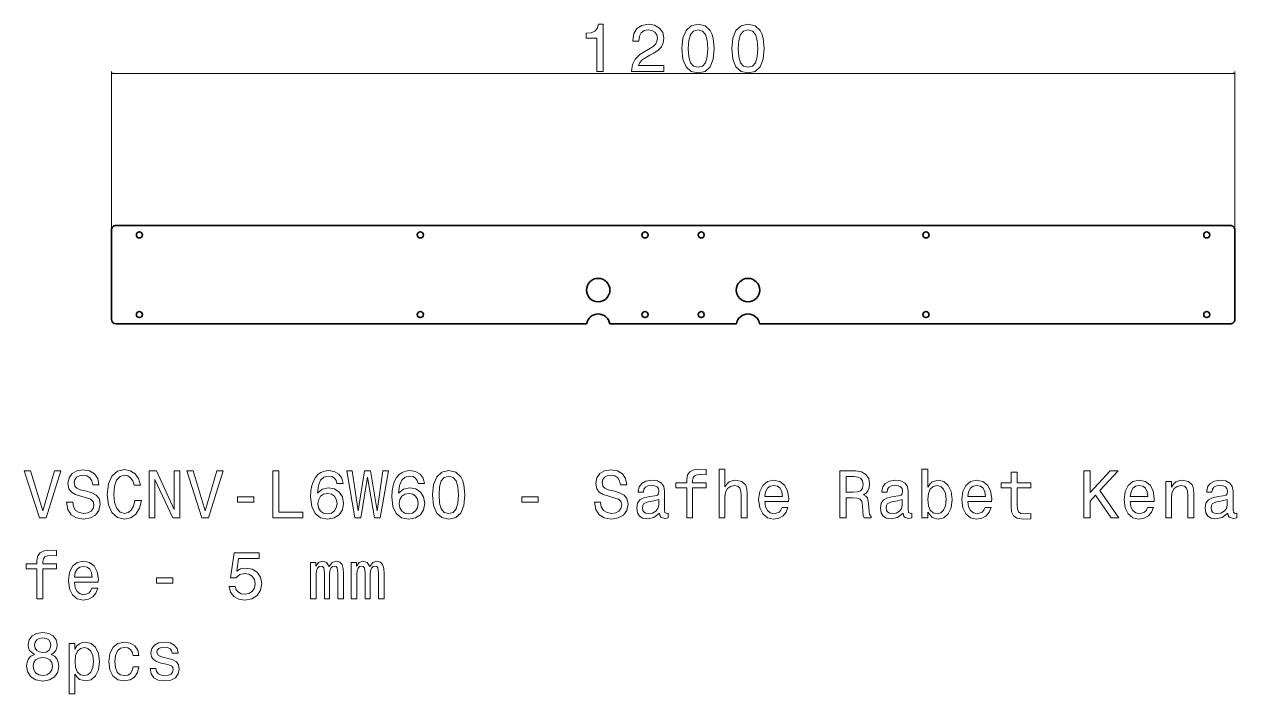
# Model space of a CAD drawing. Extents: x -6853 to 6025, y 489 to 1946.
# Drawn here: x -6853 to -5558, y 767 to 1481 of the extents above; entities that cross this region are included whole.
import ezdxf

# ---------------------------------------------------------------- set-up
doc = ezdxf.new("R2010")
doc.units = 0

msp = doc.modelspace()

# ---------------------------------------------------------------- linework, layer by layer
at = {"color": 7, "lineweight": 13}
for p, q in [((-6759.880371, 1263.440674), (-6759.880371, 1430.797363)), ((-6759.880371, 1428.797363), (-5559.880371, 1428.797363)), ((-5559.880371, 1263.440674), (-5559.880371, 1430.797363))]:
    msp.add_line(p, q, dxfattribs=at)
at = {"color": 7, "lineweight": 35}
for p, q in [((-6759.880371, 1261.440674), (-6759.880371, 1166.440674)), ((-6754.880371, 1266.440674), (-5564.880371, 1266.440674)), ((-5559.880371, 1166.440674), (-5559.880371, 1261.440674)), ((-6252.235352, 1161.440674), (-6754.880371, 1161.440674)), ((-6092.235352, 1161.440674), (-6227.525391, 1161.440674)), ((-5564.880371, 1161.440674), (-6067.525391, 1161.440674))]:
    msp.add_line(p, q, dxfattribs=at)
at = {"color": 7, "lineweight": 13}
for points in [[(-6241.234863, 1430.797363), (-6234.678711, 1430.797363), (-6234.678711, 1481.157593), (-6239.577637, 1481.157593), (-6240.874512, 1476.762817), (-6243.468262, 1473.80896), (-6247.430664, 1472.079834), (-6252.90625, 1471.503418), (-6252.90625, 1466.388184), (-6241.234863, 1466.388184)], [(-6204.145508, 1430.797363), (-6169.779297, 1430.797363), (-6169.779297, 1436.993408), (-6196.940918, 1436.993408), (-6195.427734, 1440.379517), (-6192.834473, 1443.189331), (-6184.836914, 1448.304565), (-6180.586426, 1450.465942), (-6175.831543, 1453.563965), (-6172.445313, 1457.16626), (-6170.5, 1461.416992), (-6169.779297, 1466.244141), (-6171.004395, 1472.295898), (-6174.390625, 1477.051025), (-6179.577637, 1480.076904), (-6186.27832, 1481.157593), (-6193.194336, 1479.932861), (-6198.454102, 1476.546631), (-6201.839844, 1471.143188), (-6202.992676, 1464.01062), (-6202.992676, 1463.001953), (-6196.436523, 1463.001953), (-6196.436523, 1463.578369), (-6195.788086, 1468.477539), (-6193.842773, 1472.079834), (-6190.745117, 1474.385254), (-6186.638184, 1475.177734), (-6182.459473, 1474.457275), (-6179.361816, 1472.65625), (-6177.344238, 1469.846436), (-6176.624023, 1466.316162), (-6177.128418, 1463.001953), (-6178.49707, 1460.192139), (-6180.802734, 1457.742676), (-6183.972656, 1455.581299), (-6188.223145, 1453.275757), (-6195.283691, 1448.80896), (-6200.254883, 1444.053833), (-6203.208984, 1438.290161), (-6204.145508, 1431.01355)], [(-6150.557617, 1455.221069), (-6149.477051, 1443.90979), (-6146.09082, 1435.840576), (-6140.6875, 1430.941528), (-6133.194336, 1429.356445), (-6125.773926, 1430.941528), (-6120.370117, 1435.840576), (-6117.056152, 1443.90979), (-6115.90332, 1455.221069), (-6117.056152, 1466.460205), (-6118.424805, 1470.927124), (-6120.370117, 1474.60144), (-6125.773926, 1479.50061), (-6133.194336, 1481.157593), (-6140.6875, 1479.50061), (-6146.09082, 1474.529419), (-6149.477051, 1466.460205)], [(-6097.186035, 1455.221069), (-6096.105469, 1443.90979), (-6092.71875, 1435.840576), (-6087.31543, 1430.941528), (-6079.822754, 1429.356445), (-6072.402344, 1430.941528), (-6066.998535, 1435.840576), (-6063.68457, 1443.90979), (-6062.531738, 1455.221069), (-6063.68457, 1466.460205), (-6065.053223, 1470.927124), (-6066.998535, 1474.60144), (-6072.402344, 1479.50061), (-6079.822754, 1481.157593), (-6087.31543, 1479.50061), (-6092.71875, 1474.529419), (-6096.105469, 1466.460205)], [(-6143.641113, 1455.221069), (-6143.064941, 1463.938599), (-6141.263672, 1470.206665), (-6138.021484, 1473.880981), (-6133.194336, 1475.177734), (-6128.439453, 1473.880981), (-6125.197266, 1470.206665), (-6123.396484, 1463.938599), (-6122.819824, 1455.221069), (-6123.396484, 1446.431396), (-6125.197266, 1440.16333), (-6128.439453, 1436.489014), (-6133.194336, 1435.264282), (-6138.021484, 1436.489014), (-6141.263672, 1440.16333), (-6143.064941, 1446.431396)], [(-6090.269531, 1455.221069), (-6089.693359, 1463.938599), (-6087.89209, 1470.206665), (-6084.649902, 1473.880981), (-6079.822754, 1475.177734), (-6075.067871, 1473.880981), (-6071.825684, 1470.206665), (-6070.024414, 1463.938599), (-6069.448242, 1455.221069), (-6070.024414, 1446.431396), (-6071.825684, 1440.16333), (-6075.067871, 1436.489014), (-6079.822754, 1435.264282), (-6084.649902, 1436.489014), (-6087.89209, 1440.16333), (-6089.693359, 1446.431396)], [(-6820.658691, 1004.632324), (-6833.194336, 962.053101), (-6846.09082, 1004.632324), (-6852.935059, 1004.632324), (-6836.796875, 954.560303), (-6829.592285, 954.560303), (-6813.813965, 1004.632324)], [(-6801.206055, 971.058838), (-6807.762207, 971.058838), (-6806.321289, 963.421997), (-6802.71875, 957.802368), (-6797.171387, 954.416199), (-6789.678711, 953.191406), (-6782.257813, 954.344177), (-6776.710449, 957.514221), (-6773.180176, 962.485352), (-6771.883301, 969.041565), (-6772.963867, 974.949341), (-6775.989746, 978.767822), (-6780.88916, 981.289429), (-6787.445313, 983.162598), (-6793.064941, 984.531494), (-6796.739258, 986.116516), (-6798.828613, 988.421997), (-6799.477051, 992.024292), (-6798.828613, 995.266357), (-6796.955078, 997.715942), (-6794.073242, 999.372986), (-6790.11084, 999.949341), (-6786.076172, 999.228882), (-6782.90625, 997.28363), (-6780.816895, 994.041565), (-6779.808105, 989.646729), (-6773.251953, 989.646729), (-6773.251953, 989.790833), (-6774.404785, 996.563171), (-6777.791016, 1001.606384), (-6783.122559, 1004.776428), (-6790.327148, 1005.857117), (-6796.811035, 1004.776428), (-6801.854492, 1001.750488), (-6805.09668, 997.067505), (-6806.249023, 991.015625), (-6805.3125, 985.612183), (-6802.574707, 981.937805), (-6798.251953, 979.488281), (-6792.344238, 977.615051), (-6786.508789, 975.958008), (-6782.11377, 974.372986), (-6779.448242, 972.067505), (-6778.511719, 968.321106), (-6779.375977, 964.502686), (-6781.609375, 961.62085), (-6784.995605, 959.819641), (-6789.390625, 959.243286), (-6794.289551, 960.035828), (-6798.036133, 962.341309), (-6800.413574, 966.087708)], [(-6734.779297, 973.148193), (-6736.220215, 967.096313), (-6738.598145, 962.77356), (-6741.912109, 960.107849), (-6745.802734, 959.243286), (-6750.485352, 960.5401), (-6754.160156, 964.430603), (-6756.609375, 970.770691), (-6757.401855, 979.560303), (-6756.609375, 988.277893), (-6754.231934, 994.690002), (-6750.557617, 998.580444), (-6745.802734, 999.949341), (-6742.344238, 999.228882), (-6739.390625, 997.211609), (-6737.084961, 993.969543), (-6735.5, 989.502686), (-6728.655762, 989.502686), (-6730.816895, 996.347046), (-6734.563477, 1001.534363), (-6739.678711, 1004.776428), (-6745.802734, 1005.929199), (-6753.439453, 1004.128052), (-6759.275391, 999.084778), (-6763.021484, 990.7995), (-6764.318359, 979.560303), (-6763.021484, 968.321106), (-6759.275391, 960.035828), (-6753.439453, 954.920532), (-6745.802734, 953.191406), (-6739.102051, 954.560303), (-6733.69873, 958.378723), (-6729.880371, 964.646729), (-6727.863281, 973.148193)], [(-6719.505859, 954.560303), (-6713.525879, 954.560303), (-6713.525879, 995.554565), (-6694.361816, 954.560303), (-6686.652832, 954.560303), (-6686.652832, 1004.560303), (-6692.70459, 1004.560303), (-6692.70459, 963.56604), (-6711.652832, 1004.560303), (-6719.505859, 1004.560303)], [(-6647.171387, 1004.632324), (-6659.70752, 962.053101), (-6672.603516, 1004.632324), (-6679.448242, 1004.632324), (-6663.30957, 954.560303), (-6656.10498, 954.560303), (-6640.327148, 1004.632324)], [(-6587.589355, 954.560303), (-6555.456543, 954.560303), (-6555.456543, 960.612183), (-6580.960938, 960.612183), (-6580.960938, 1004.560303), (-6587.589355, 1004.560303)], [(-6512.30127, 991.087708), (-6513.669922, 996.923401), (-6516.839844, 1001.246155), (-6521.739258, 1003.983948), (-6528.079102, 1004.920532), (-6532.330078, 1004.416199), (-6536.004395, 1003.047363), (-6539.246094, 1000.813904), (-6541.983887, 997.64386), (-6544.145508, 993.681335), (-6545.730469, 988.854248), (-6546.739258, 983.162598), (-6547.027344, 976.750488), (-6545.874512, 966.519958), (-6542.344238, 959.099182), (-6536.652832, 954.632324), (-6528.871582, 953.119385), (-6521.883301, 954.416199), (-6516.551758, 957.802368), (-6513.09375, 963.133789), (-6511.868652, 969.906128), (-6513.09375, 976.750488), (-6516.407715, 982.009888), (-6521.522949, 985.323975), (-6527.863281, 986.476746), (-6534.70752, 985.035828), (-6539.822754, 980.929199), (-6538.742188, 988.854248), (-6536.436523, 994.545898), (-6532.90625, 997.932068), (-6528.007324, 999.084778), (-6524.404785, 998.508423), (-6521.666992, 996.995483), (-6519.865723, 994.473877), (-6518.929199, 991.087708)], [(-6499.836914, 954.560303), (-6493.49707, 954.560303), (-6486.29248, 997.932068), (-6478.871582, 954.560303), (-6472.819824, 954.560303), (-6464.030273, 1004.632324), (-6469.793945, 1004.632324), (-6475.989746, 962.053101), (-6483.122559, 1004.632324), (-6489.390625, 1004.632324), (-6496.378906, 962.053101), (-6502.574707, 1004.632324), (-6508.482422, 1004.632324)], [(-6425.557617, 991.087708), (-6426.92627, 996.923401), (-6430.09668, 1001.246155), (-6434.995605, 1003.983948), (-6441.335449, 1004.920532), (-6445.586426, 1004.416199), (-6449.260742, 1003.047363), (-6452.50293, 1000.813904), (-6455.240723, 997.64386), (-6457.401855, 993.681335), (-6458.986816, 988.854248), (-6459.995605, 983.162598), (-6460.283691, 976.750488), (-6459.130859, 966.519958), (-6455.600586, 959.099182), (-6449.90918, 954.632324), (-6442.12793, 953.119385), (-6435.139648, 954.416199), (-6429.808105, 957.802368), (-6426.350098, 963.133789), (-6425.125488, 969.906128), (-6426.350098, 976.750488), (-6429.664063, 982.009888), (-6434.779297, 985.323975), (-6441.119629, 986.476746), (-6447.963867, 985.035828), (-6453.079102, 980.929199), (-6451.998535, 988.854248), (-6449.692871, 994.545898), (-6446.162598, 997.932068), (-6441.263672, 999.084778), (-6437.661133, 998.508423), (-6434.92334, 996.995483), (-6433.122559, 994.473877), (-6432.186035, 991.087708)], [(-6416.839844, 978.983948), (-6415.759277, 967.672668), (-6412.373047, 959.603516), (-6406.969727, 954.704407), (-6399.477051, 953.119385), (-6392.056152, 954.704407), (-6386.652832, 959.603516), (-6383.338379, 967.672668), (-6382.185547, 978.983948), (-6383.338379, 990.223145), (-6384.70752, 994.690002), (-6386.652832, 998.364319), (-6392.056152, 1003.263489), (-6399.477051, 1004.920532), (-6406.969727, 1003.263489), (-6412.373047, 998.292297), (-6415.759277, 990.223145)], [(-6409.92334, 978.983948), (-6409.347168, 987.701538), (-6407.545898, 993.969543), (-6404.303711, 997.64386), (-6399.477051, 998.940674), (-6394.72168, 997.64386), (-6391.47998, 993.969543), (-6389.678711, 987.701538), (-6389.102051, 978.983948), (-6389.678711, 970.194336), (-6391.47998, 963.92627), (-6394.72168, 960.251953), (-6399.477051, 959.027161), (-6404.303711, 960.251953), (-6407.545898, 963.92627), (-6409.347168, 970.194336)], [(-6237.373047, 971.058838), (-6243.929199, 971.058838), (-6242.488281, 963.421997), (-6238.88623, 957.802368), (-6233.338379, 954.416199), (-6225.845703, 953.191406), (-6218.424805, 954.344177), (-6212.877441, 957.514221), (-6209.347168, 962.485352), (-6208.050293, 969.041565), (-6209.130859, 974.949341), (-6212.157227, 978.767822), (-6217.056152, 981.289429), (-6223.612305, 983.162598), (-6229.231934, 984.531494), (-6232.90625, 986.116516), (-6234.995605, 988.421997), (-6235.644043, 992.024292), (-6234.995605, 995.266357), (-6233.122559, 997.715942), (-6230.240723, 999.372986), (-6226.277832, 999.949341), (-6222.243652, 999.228882), (-6219.073242, 997.28363), (-6216.983887, 994.041565), (-6215.975586, 989.646729), (-6209.419434, 989.646729), (-6209.419434, 989.790833), (-6210.571777, 996.563171), (-6213.958008, 1001.606384), (-6219.289551, 1004.776428), (-6226.494141, 1005.857117), (-6232.978516, 1004.776428), (-6238.021484, 1001.750488), (-6241.263672, 997.067505), (-6242.416504, 991.015625), (-6241.479492, 985.612183), (-6238.742188, 981.937805), (-6234.419434, 979.488281), (-6228.511719, 977.615051), (-6222.675781, 975.958008), (-6218.280762, 974.372986), (-6215.615234, 972.067505), (-6214.678711, 968.321106), (-6215.542969, 964.502686), (-6217.776367, 961.62085), (-6221.162598, 959.819641), (-6225.557617, 959.243286), (-6230.456543, 960.035828), (-6234.203125, 962.341309), (-6236.580566, 966.087708)], [(-6145.370117, 986.548767), (-6145.370117, 954.560303), (-6139.030273, 954.560303), (-6139.030273, 986.548767), (-6124.621094, 986.548767), (-6124.621094, 991.952209), (-6139.030273, 991.952209), (-6139.030273, 994.329773), (-6138.525879, 997.211609), (-6136.868652, 999.15686), (-6134.059082, 1000.30957), (-6130.024414, 1000.741882), (-6124.621094, 1000.453674), (-6124.621094, 1005.929199), (-6131.465332, 1006.289429), (-6137.661133, 1005.640991), (-6141.983887, 1003.69574), (-6144.577637, 1000.30957), (-6145.370117, 995.482483), (-6145.370117, 991.952209), (-6156.969727, 991.952209), (-6156.969727, 986.548767)], [(-6110.788086, 954.560303), (-6104.448242, 954.560303), (-6104.448242, 976.894592), (-6103.799805, 982.009888), (-6101.710449, 985.756287), (-6098.468262, 988.061768), (-6094.145508, 988.92627), (-6090.6875, 988.205811), (-6088.525879, 986.26062), (-6087.445313, 983.018494), (-6087.084961, 978.69574), (-6087.084961, 954.560303), (-6080.745117, 954.560303), (-6080.745117, 979.992554), (-6081.033203, 985.107849), (-6082.330078, 989.358582), (-6086.580566, 993.249084), (-6093.208984, 994.61792), (-6096.811035, 994.113647), (-6099.90918, 992.744751), (-6102.50293, 990.583374), (-6104.448242, 987.629456), (-6104.448242, 1006.289429), (-6110.788086, 1006.289429)], [(-5981.825684, 954.560303), (-5975.125, 954.560303), (-5975.125, 975.6698), (-5968.280762, 975.6698), (-5963.237793, 975.453674), (-5960.067383, 974.445007), (-5958.338379, 972.067505), (-5957.618164, 967.816772), (-5957.257813, 961.332642), (-5956.825684, 957.081909), (-5955.960938, 954.560303), (-5948.395996, 954.560303), (-5948.395996, 955.929199), (-5950.053223, 957.946472), (-5950.629395, 961.692871), (-5951.133789, 969.762024), (-5952.358887, 975.741882), (-5954.015625, 977.615051), (-5956.609375, 978.983948), (-5953.727539, 980.785095), (-5951.710449, 983.306702), (-5950.413574, 986.476746), (-5949.980957, 990.295166), (-5950.989746, 996.347046), (-5953.871582, 1000.885925), (-5958.626953, 1003.623718), (-5965.11084, 1004.560303), (-5981.825684, 1004.560303)], [(-5966.983887, 998.436401), (-5962.589355, 998.004089), (-5959.491211, 996.635254), (-5957.545898, 994.113647), (-5956.897461, 990.151062), (-5957.618164, 985.972412), (-5959.563477, 983.450806), (-5962.877441, 982.153992), (-5967.416504, 981.793701), (-5975.125, 981.793701), (-5975.125, 998.436401)], [(-5887.949219, 960.5401), (-5883.266602, 954.992554), (-5876.854492, 953.191406), (-5870.802734, 954.560303), (-5865.975586, 958.666931), (-5862.949219, 965.223145), (-5861.796875, 973.940735), (-5862.949219, 982.658264), (-5866.047363, 989.142456), (-5870.802734, 993.177002), (-5876.854492, 994.61792), (-5883.194336, 992.744751), (-5885.788086, 990.43927), (-5887.949219, 987.341309), (-5887.949219, 1006.289429), (-5894.289551, 1006.289429), (-5894.289551, 954.560303), (-5887.949219, 954.560303)], [(-5798.68457, 986.548767), (-5798.68457, 967.168396), (-5798.251953, 960.900391), (-5796.234863, 956.577576), (-5792.200195, 954.055969), (-5785.355957, 953.191406), (-5777.863281, 953.551636), (-5777.863281, 959.027161), (-5783.338379, 958.59491), (-5788.30957, 959.171265), (-5790.975586, 960.972412), (-5792.12793, 963.998352), (-5792.344238, 968.249084), (-5792.344238, 986.548767), (-5777.863281, 986.548767), (-5777.863281, 991.952209), (-5792.344238, 991.952209), (-5792.344238, 1003.263489), (-5798.68457, 1003.263489), (-5798.68457, 991.952209), (-5809.635254, 991.952209), (-5809.635254, 986.548767)], [(-5721.163086, 954.560303), (-5714.534668, 954.560303), (-5714.534668, 972.355713), (-5708.626953, 978.69574), (-5691.839844, 954.560303), (-5683.770996, 954.560303), (-5703.943848, 983.522827), (-5684.347168, 1004.560303), (-5693.136719, 1004.560303), (-5714.534668, 981.433472), (-5714.534668, 1004.560303), (-5721.163086, 1004.560303)], [(-6174.548828, 959.603516), (-6174.548828, 959.38739), (-6174.188477, 956.937805), (-6173.10791, 955.20874), (-6168.569336, 953.839844), (-6165.039063, 954.416199), (-6165.039063, 959.315369), (-6166.551758, 959.099182), (-6168.569336, 960.035828), (-6168.929199, 962.917664), (-6168.929199, 982.946472), (-6169.793945, 988.061768), (-6172.31543, 991.664063), (-6176.710449, 993.825439), (-6182.90625, 994.61792), (-6188.958008, 993.753418), (-6193.424805, 991.303833), (-6196.234863, 987.485352), (-6197.171387, 982.442139), (-6197.171387, 982.009888), (-6191.479492, 982.009888), (-6190.975586, 985.035828), (-6189.390625, 987.197205), (-6186.796875, 988.494019), (-6183.122559, 988.998352), (-6179.592285, 988.638123), (-6177.070313, 987.557434), (-6175.557617, 985.684204), (-6175.053223, 983.090576), (-6175.341309, 980.064636), (-6176.494141, 978.551636), (-6179.375977, 977.831177), (-6184.779297, 977.254822), (-6190.975586, 975.958008), (-6195.370117, 973.652527), (-6197.963867, 970.050232), (-6198.756348, 964.718811), (-6198.036133, 959.963745), (-6195.802734, 956.433472), (-6192.200195, 954.200073), (-6187.229004, 953.407593), (-6180.528809, 954.920532)], [(-6061.868652, 972.067505), (-6036.508789, 972.067505), (-6036.436523, 975.021423), (-6037.589355, 983.306702), (-6040.759277, 989.502686), (-6045.802734, 993.249084), (-6052.50293, 994.61792), (-6059.059082, 993.177002), (-6064.102051, 989.142456), (-6067.344238, 982.586243), (-6068.49707, 973.940735), (-6067.416504, 965.079041), (-6064.174316, 958.59491), (-6059.203125, 954.560303), (-6052.71875, 953.191406), (-6047.099121, 954.128052), (-6042.488281, 956.577576), (-6039.102051, 960.468079), (-6037.157227, 965.655396), (-6043.424805, 965.655396), (-6044.72168, 962.77356), (-6046.594727, 960.612183), (-6051.92627, 958.883057), (-6056.033203, 959.675598), (-6059.130859, 962.197205), (-6061.148438, 966.303833), (-6061.868652, 971.851379)], [(-6061.868652, 977.398926), (-6061.076172, 982.370117), (-6059.130859, 986.044434), (-6056.177246, 988.277893), (-6052.286621, 989.070374), (-6048.468262, 988.277893), (-6045.51416, 986.044434), (-6043.712891, 982.370117), (-6043.064941, 977.398926)], [(-5914.318359, 959.603516), (-5914.318359, 959.38739), (-5913.958008, 956.937805), (-5912.877441, 955.20874), (-5908.338379, 953.839844), (-5904.808105, 954.416199), (-5904.808105, 959.315369), (-5906.321289, 959.099182), (-5908.338379, 960.035828), (-5908.69873, 962.917664), (-5908.69873, 982.946472), (-5909.563477, 988.061768), (-5912.084961, 991.664063), (-5916.479492, 993.825439), (-5922.675781, 994.61792), (-5928.727539, 993.753418), (-5933.194336, 991.303833), (-5936.004395, 987.485352), (-5936.940918, 982.442139), (-5936.940918, 982.009888), (-5931.249023, 982.009888), (-5930.744629, 985.035828), (-5929.159668, 987.197205), (-5926.566406, 988.494019), (-5922.891602, 988.998352), (-5919.361328, 988.638123), (-5916.839844, 987.557434), (-5915.327148, 985.684204), (-5914.822754, 983.090576), (-5915.11084, 980.064636), (-5916.263672, 978.551636), (-5919.145508, 977.831177), (-5924.548828, 977.254822), (-5930.744629, 975.958008), (-5935.139648, 973.652527), (-5937.733398, 970.050232), (-5938.525879, 964.718811), (-5937.805176, 959.963745), (-5935.571777, 956.433472), (-5931.969727, 954.200073), (-5926.998535, 953.407593), (-5920.29834, 954.920532)], [(-5868.280762, 973.940735), (-5869.001465, 967.456543), (-5870.946289, 962.701538), (-5874.044434, 959.819641), (-5877.935059, 958.883057), (-5882.185547, 959.819641), (-5885.283691, 962.701538), (-5887.229004, 967.384521), (-5887.877441, 973.940735), (-5887.229004, 980.424866), (-5885.283691, 985.107849), (-5882.185547, 987.917664), (-5877.935059, 988.92627), (-5874.044434, 987.917664), (-5870.946289, 985.035828), (-5869.001465, 980.352783)], [(-5845.009766, 972.067505), (-5819.649414, 972.067505), (-5819.577637, 975.021423), (-5820.730469, 983.306702), (-5823.900391, 989.502686), (-5828.943848, 993.249084), (-5835.644043, 994.61792), (-5842.200195, 993.177002), (-5847.243164, 989.142456), (-5850.485352, 982.586243), (-5851.638184, 973.940735), (-5850.557617, 965.079041), (-5847.31543, 958.59491), (-5842.344238, 954.560303), (-5835.860352, 953.191406), (-5830.240234, 954.128052), (-5825.629395, 956.577576), (-5822.243164, 960.468079), (-5820.297852, 965.655396), (-5826.566406, 965.655396), (-5827.862793, 962.77356), (-5829.736328, 960.612183), (-5835.067383, 958.883057), (-5839.174316, 959.675598), (-5842.272461, 962.197205), (-5844.289551, 966.303833), (-5845.009766, 971.851379)], [(-5845.009766, 977.398926), (-5844.217285, 982.370117), (-5842.272461, 986.044434), (-5839.318359, 988.277893), (-5835.427734, 989.070374), (-5831.609375, 988.277893), (-5828.655273, 986.044434), (-5826.854492, 982.370117), (-5826.206055, 977.398926)], [(-5671.523438, 972.067505), (-5646.163086, 972.067505), (-5646.09082, 975.021423), (-5647.243652, 983.306702), (-5650.413574, 989.502686), (-5655.457031, 993.249084), (-5662.157227, 994.61792), (-5668.713379, 993.177002), (-5673.756836, 989.142456), (-5676.998535, 982.586243), (-5678.151367, 973.940735), (-5677.070801, 965.079041), (-5673.828613, 958.59491), (-5668.857422, 954.560303), (-5662.373047, 953.191406), (-5656.753906, 954.128052), (-5652.142578, 956.577576), (-5648.756836, 960.468079), (-5646.811523, 965.655396), (-5653.079102, 965.655396), (-5654.375977, 962.77356), (-5656.249512, 960.612183), (-5661.581055, 958.883057), (-5665.6875, 959.675598), (-5668.785156, 962.197205), (-5670.802734, 966.303833), (-5671.523438, 971.851379)], [(-5671.523438, 977.398926), (-5670.730469, 982.370117), (-5668.785156, 986.044434), (-5665.831543, 988.277893), (-5661.940918, 989.070374), (-5658.122559, 988.277893), (-5655.168945, 986.044434), (-5653.367676, 982.370117), (-5652.719238, 977.398926)], [(-5633.699219, 954.560303), (-5627.358887, 954.560303), (-5627.358887, 976.894592), (-5626.710449, 982.009888), (-5624.621094, 985.756287), (-5621.378906, 988.061768), (-5617.056152, 988.92627), (-5613.598145, 988.205811), (-5611.436523, 986.26062), (-5610.355957, 983.018494), (-5609.996094, 978.69574), (-5609.996094, 954.560303), (-5603.655762, 954.560303), (-5603.655762, 979.992554), (-5603.943848, 985.107849), (-5605.240723, 989.358582), (-5609.491211, 993.249084), (-5616.119629, 994.61792), (-5619.793945, 994.113647), (-5622.89209, 992.744751), (-5625.557617, 990.43927), (-5627.646973, 987.341309), (-5627.646973, 993.249084), (-5633.699219, 993.249084)], [(-5567.344727, 959.603516), (-5567.344727, 959.38739), (-5566.984375, 956.937805), (-5565.903809, 955.20874), (-5561.364746, 953.839844), (-5557.834473, 954.416199), (-5557.834473, 959.315369), (-5559.347656, 959.099182), (-5561.364746, 960.035828), (-5561.725098, 962.917664), (-5561.725098, 982.946472), (-5562.589355, 988.061768), (-5565.111328, 991.664063), (-5569.505859, 993.825439), (-5575.702148, 994.61792), (-5581.753906, 993.753418), (-5586.220703, 991.303833), (-5589.030273, 987.485352), (-5589.966797, 982.442139), (-5589.966797, 982.009888), (-5584.275391, 982.009888), (-5583.770996, 985.035828), (-5582.186035, 987.197205), (-5579.592285, 988.494019), (-5575.917969, 988.998352), (-5572.387695, 988.638123), (-5569.866211, 987.557434), (-5568.353516, 985.684204), (-5567.848633, 983.090576), (-5568.137207, 980.064636), (-5569.290039, 978.551636), (-5572.171875, 977.831177), (-5577.575195, 977.254822), (-5583.770996, 975.958008), (-5588.166016, 973.652527), (-5590.759766, 970.050232), (-5591.551758, 964.718811), (-5590.831543, 959.963745), (-5588.598145, 956.433472), (-5584.996094, 954.200073), (-5580.024414, 953.407593), (-5573.324219, 954.920532)], [(-6625.053223, 971.058838), (-6607.618164, 971.058838), (-6607.618164, 976.750488), (-6625.053223, 976.750488)], [(-6518.857422, 969.834106), (-6519.649902, 965.295166), (-6521.666992, 961.836975), (-6524.90918, 959.531494), (-6528.943848, 958.811035), (-6533.194336, 959.531494), (-6536.436523, 961.764893), (-6538.525879, 965.223145), (-6539.174316, 969.762024), (-6538.453613, 974.228882), (-6536.436523, 977.615051), (-6533.122559, 979.776428), (-6528.655762, 980.56897), (-6524.765137, 979.776428), (-6521.666992, 977.687134), (-6519.649902, 974.300964)], [(-6432.11377, 969.834106), (-6432.90625, 965.295166), (-6434.92334, 961.836975), (-6438.165527, 959.531494), (-6442.200195, 958.811035), (-6446.451172, 959.531494), (-6449.692871, 961.764893), (-6451.782227, 965.223145), (-6452.430664, 969.762024), (-6451.710449, 974.228882), (-6449.692871, 977.615051), (-6446.378906, 979.776428), (-6441.912109, 980.56897), (-6438.021484, 979.776428), (-6434.92334, 977.687134), (-6432.90625, 974.300964)], [(-6321.451172, 971.058838), (-6304.015625, 971.058838), (-6304.015625, 976.750488), (-6321.451172, 976.750488)], [(-6175.269531, 968.10498), (-6176.133789, 964.358582), (-6178.439453, 961.476746), (-6181.897461, 959.603516), (-6186.148438, 958.955139), (-6188.88623, 959.315369), (-6190.831543, 960.468079), (-6192.056152, 962.485352), (-6192.416504, 965.295166), (-6192.12793, 967.816772), (-6190.975586, 969.61792), (-6186.364258, 971.635254), (-6180.528809, 972.499756), (-6175.269531, 974.228882)], [(-5915.038574, 968.10498), (-5915.90332, 964.358582), (-5918.208984, 961.476746), (-5921.666992, 959.603516), (-5925.917969, 958.955139), (-5928.655273, 959.315369), (-5930.600586, 960.468079), (-5931.825684, 962.485352), (-5932.185547, 965.295166), (-5931.897461, 967.816772), (-5930.744629, 969.61792), (-5926.133789, 971.635254), (-5920.29834, 972.499756), (-5915.038574, 974.228882)], [(-5568.064941, 968.10498), (-5568.929688, 964.358582), (-5571.235352, 961.476746), (-5574.693359, 959.603516), (-5578.943848, 958.955139), (-5581.681641, 959.315369), (-5583.626953, 960.468079), (-5584.851563, 962.485352), (-5585.211914, 965.295166), (-5584.923828, 967.816772), (-5583.770996, 969.61792), (-5579.160156, 971.635254), (-5573.324219, 972.499756), (-5568.064941, 974.228882)], [(-6839.318359, 900.165466), (-6839.318359, 868.177002), (-6832.978516, 868.177002), (-6832.978516, 900.165466), (-6818.569336, 900.165466), (-6818.569336, 905.568909), (-6832.978516, 905.568909), (-6832.978516, 907.946472), (-6832.474121, 910.828308), (-6830.816895, 912.77356), (-6828.007324, 913.92627), (-6823.972656, 914.358582), (-6818.569336, 914.070374), (-6818.569336, 919.545898), (-6825.413574, 919.906128), (-6831.609375, 919.25769), (-6835.932129, 917.312439), (-6838.525879, 913.92627), (-6839.318359, 909.099182), (-6839.318359, 905.568909), (-6850.917969, 905.568909), (-6850.917969, 900.165466)], [(-6799.188965, 885.684204), (-6773.828613, 885.684204), (-6773.756348, 888.638123), (-6774.90918, 896.923401), (-6778.079102, 903.119385), (-6783.122559, 906.865784), (-6789.822754, 908.234619), (-6796.378906, 906.793701), (-6801.422363, 902.759155), (-6804.664063, 896.202942), (-6805.816895, 887.557434), (-6804.736328, 878.69574), (-6801.494141, 872.211609), (-6796.522949, 868.177002), (-6790.039063, 866.808105), (-6784.419434, 867.744751), (-6779.808105, 870.194275), (-6776.422363, 874.084778), (-6774.477051, 879.272095), (-6780.745117, 879.272095), (-6782.041992, 876.390259), (-6783.915039, 874.228882), (-6789.246582, 872.499756), (-6793.353027, 873.292297), (-6796.451172, 875.813904), (-6798.468262, 879.920532), (-6799.188965, 885.468079)], [(-6634.203125, 881.217346), (-6632.618164, 875.30957), (-6629.087891, 870.698608), (-6623.900391, 867.816772), (-6617.272461, 866.736084), (-6609.995605, 868.032898), (-6604.304199, 871.563171), (-6600.70166, 877.182739), (-6599.333008, 884.38739), (-6600.557617, 891.087646), (-6604.015625, 896.347046), (-6609.419434, 899.733215), (-6616.407715, 900.958008), (-6621.811035, 900.093445), (-6625.989746, 897.715881), (-6623.972656, 911.188538), (-6602.070801, 911.188538), (-6602.070801, 917.096313), (-6628.799805, 917.096313), (-6632.762207, 890.583313), (-6626.998535, 890.583313), (-6622.819824, 893.969482), (-6617.488281, 895.194275), (-6612.877441, 894.401794), (-6609.347168, 892.096313), (-6607.11377, 888.56604), (-6606.321289, 884.027161), (-6607.11377, 879.48822), (-6609.419434, 875.958008), (-6612.949707, 873.724548), (-6617.488281, 872.932068), (-6621.306641, 873.43634), (-6624.260742, 875.093445), (-6626.422363, 877.687073), (-6627.50293, 881.217346)], [(-6547.027344, 868.177002), (-6541.191406, 868.177002), (-6541.191406, 894.041565), (-6540.831543, 897.932068), (-6539.750488, 900.741821), (-6538.09375, 902.398926), (-6535.932129, 903.047302), (-6534.203125, 902.470947), (-6533.050293, 901.030029), (-6532.474121, 898.580444), (-6532.257813, 895.338379), (-6532.257813, 868.177002), (-6526.782227, 868.177002), (-6526.782227, 894.041565), (-6526.422363, 897.859985), (-6525.341309, 900.6698), (-6523.612305, 902.398926), (-6521.451172, 903.047302), (-6519.72168, 902.470947), (-6518.569336, 901.030029), (-6517.848633, 895.338379), (-6517.848633, 868.177002), (-6512.012695, 868.177002), (-6512.012695, 894.906128), (-6512.373047, 900.453674), (-6513.525879, 904.704407), (-6515.831543, 907.298035), (-6519.577637, 908.234619), (-6523.972656, 906.793701), (-6527.358887, 902.615051), (-6530.024414, 906.72168), (-6534.491211, 908.234619), (-6538.598145, 906.793701), (-6541.407715, 902.759155), (-6541.407715, 906.865784), (-6547.027344, 906.865784)], [(-6503.655762, 868.177002), (-6497.819824, 868.177002), (-6497.819824, 894.041565), (-6497.459473, 897.932068), (-6496.378906, 900.741821), (-6494.72168, 902.398926), (-6492.560547, 903.047302), (-6490.831543, 902.470947), (-6489.678711, 901.030029), (-6489.102051, 898.580444), (-6488.88623, 895.338379), (-6488.88623, 868.177002), (-6483.410645, 868.177002), (-6483.410645, 894.041565), (-6483.050293, 897.859985), (-6481.969727, 900.6698), (-6480.240723, 902.398926), (-6478.079102, 903.047302), (-6476.350098, 902.470947), (-6475.197266, 901.030029), (-6474.477051, 895.338379), (-6474.477051, 868.177002), (-6468.641113, 868.177002), (-6468.641113, 894.906128), (-6469.001465, 900.453674), (-6470.154297, 904.704407), (-6472.459473, 907.298035), (-6476.206055, 908.234619), (-6480.600586, 906.793701), (-6483.986816, 902.615051), (-6486.652832, 906.72168), (-6491.119629, 908.234619), (-6495.226074, 906.793701), (-6498.036133, 902.759155), (-6498.036133, 906.865784), (-6503.655762, 906.865784)], [(-6799.188965, 891.015625), (-6798.395996, 895.986816), (-6796.451172, 899.661133), (-6793.49707, 901.894592), (-6789.606445, 902.687073), (-6785.788086, 901.894592), (-6782.834473, 899.661133), (-6781.033203, 895.986816), (-6780.384766, 891.015625)], [(-6711.796875, 884.675537), (-6694.361816, 884.675537), (-6694.361816, 890.367188), (-6711.796875, 890.367188)], [(-6842.128418, 808.738953), (-6845.802734, 806.72168), (-6848.324219, 803.911865), (-6849.90918, 800.381592), (-6850.413574, 796.130859), (-6849.260742, 789.71875), (-6845.946777, 784.74762), (-6840.542969, 781.577576), (-6833.194336, 780.352783), (-6825.917969, 781.577576), (-6820.51416, 784.74762), (-6817.200195, 789.71875), (-6815.975586, 796.130859), (-6816.551758, 800.381592), (-6818.064941, 803.911865), (-6820.658691, 806.72168), (-6824.260742, 808.738953), (-6821.378906, 810.468079), (-6819.361816, 812.845581), (-6818.136719, 815.727417), (-6817.70459, 819.25769), (-6818.857422, 824.372925), (-6821.883301, 828.479553), (-6826.782227, 831.145264), (-6833.194336, 832.153931), (-6839.678711, 831.145264), (-6844.577637, 828.479553), (-6847.675781, 824.372925), (-6848.756348, 819.25769), (-6848.395996, 815.727417), (-6847.171387, 812.845581)], [(-6841.912109, 818.681335), (-6841.335938, 821.851318), (-6839.606445, 824.300903), (-6836.868652, 825.813843), (-6833.194336, 826.390259), (-6829.592285, 825.813843), (-6826.854492, 824.300903), (-6825.125488, 821.851318), (-6824.477051, 818.681335), (-6825.125488, 815.439209), (-6826.854492, 812.917603), (-6829.592285, 811.260559), (-6833.194336, 810.756226), (-6836.868652, 811.332581), (-6839.606445, 812.917603), (-6841.335938, 815.439209)], [(-6798.756348, 814.502625), (-6798.756348, 820.482483), (-6805.09668, 820.482483), (-6805.09668, 766.808105), (-6798.756348, 766.808105), (-6798.756348, 787.701477), (-6796.522949, 784.315308), (-6794.001465, 782.081909), (-6787.661133, 780.424805), (-6781.609375, 781.793701), (-6776.854492, 785.90033), (-6773.756348, 792.38446), (-6772.603516, 801.174133), (-6773.756348, 809.891663), (-6776.854492, 816.375854), (-6781.609375, 820.4104), (-6787.661133, 821.851318), (-6791.119629, 821.419067), (-6794.073242, 820.050171), (-6796.595215, 817.74469)], [(-6788.742188, 786.116455), (-6792.992676, 787.05304), (-6796.09082, 789.934937), (-6798.036133, 794.61792), (-6798.68457, 801.174133), (-6798.036133, 807.658264), (-6796.09082, 812.341248), (-6792.992676, 815.151062), (-6788.742188, 816.159668), (-6784.851563, 815.151062), (-6781.753418, 812.269226), (-6779.808105, 807.586182), (-6779.087891, 801.174133), (-6779.808105, 794.689941), (-6781.753418, 789.934937), (-6784.851563, 787.05304)], [(-6736.724609, 807.658264), (-6730.456543, 807.658264), (-6731.753418, 813.421936), (-6734.851563, 817.960815), (-6739.678711, 820.77063), (-6745.946777, 821.851318), (-6752.863281, 820.4104), (-6758.122559, 816.375854), (-6761.436523, 809.819641), (-6762.589355, 801.030029), (-6761.508789, 792.312439), (-6758.266602, 785.828308), (-6753.151367, 781.793701), (-6746.162598, 780.424805), (-6739.966797, 781.505493), (-6735.139648, 784.531433), (-6731.825684, 789.286499), (-6730.384766, 795.626526), (-6736.436523, 795.626526), (-6737.51709, 791.59198), (-6739.534668, 788.56604), (-6742.416504, 786.69281), (-6745.946777, 786.116455), (-6750.341309, 787.05304), (-6753.511719, 789.934937), (-6755.456543, 794.61792), (-6756.10498, 801.246155), (-6755.456543, 807.730286), (-6753.439453, 812.413269), (-6750.197266, 815.295166), (-6745.946777, 816.303772), (-6742.200195, 815.655396), (-6739.390625, 813.998291), (-6737.51709, 811.260559)], [(-6699.044434, 804.344116), (-6705.168457, 805.785034), (-6709.70752, 807.442139), (-6711.220215, 810.828308), (-6710.788086, 813.205811), (-6709.275391, 814.934937), (-6706.825684, 816.015625), (-6703.29541, 816.447876), (-6699.90918, 816.015625), (-6697.243652, 814.71875), (-6695.51416, 812.773499), (-6694.793945, 810.179871), (-6688.598145, 810.179871), (-6688.598145, 810.323975), (-6689.678711, 815.006958), (-6692.632324, 818.681335), (-6697.243652, 820.986816), (-6703.29541, 821.851318), (-6709.419434, 820.986816), (-6713.88623, 818.609253), (-6716.695801, 815.078979), (-6717.560547, 810.612122), (-6716.912109, 806.289368), (-6714.89502, 803.263428), (-6711.580566, 801.102051), (-6706.753418, 799.589111), (-6699.692871, 797.859985), (-6695.370117, 796.058838), (-6694.217773, 794.61792), (-6693.785156, 792.456543), (-6694.433594, 789.790833), (-6696.162598, 787.773499), (-6698.972656, 786.476685), (-6702.71875, 786.044434), (-6706.681641, 786.476685), (-6709.563477, 787.989685), (-6711.508789, 790.439209), (-6712.30127, 793.825378), (-6718.424805, 793.825378), (-6717.416504, 788.061707), (-6714.462402, 783.883057), (-6709.779297, 781.36145), (-6703.29541, 780.424805), (-6696.522949, 781.36145), (-6691.551758, 783.883057), (-6688.525879, 787.917603), (-6687.445313, 793.177002), (-6688.237793, 797.715881), (-6690.471191, 800.813843), (-6694.145508, 802.831177)], [(-6843.49707, 796.274963), (-6842.848633, 800.093384), (-6840.759277, 802.975281), (-6837.51709, 804.84845), (-6833.194336, 805.496887), (-6828.943848, 804.84845), (-6825.70166, 802.975281), (-6823.612305, 800.093384), (-6822.89209, 796.274963), (-6823.612305, 792.168335), (-6825.70166, 789.070374), (-6828.943848, 787.05304), (-6833.194336, 786.404663), (-6837.51709, 787.05304), (-6840.759277, 789.070374), (-6842.848633, 792.168335)]]:
    msp.add_lwpolyline(points, close=True, dxfattribs=at)
for points in [[(-6757.94873, 1429.315063), (-6759.880371, 1428.797363), (-6757.94873, 1428.279785)], [(-5561.8125, 1428.279785), (-5559.880371, 1428.797363), (-5561.8125, 1429.315063)]]:
    msp.add_lwpolyline(points, dxfattribs=at)
at = {"color": 7, "lineweight": 35}
for centre, radius in [((-6729.880371, 1256.440674), 3.25), ((-6429.880371, 1256.440674), 3.25), ((-6189.880371, 1256.440674), 3.25), ((-6129.880371, 1256.440674), 3.25), ((-5889.880371, 1256.440674), 3.25), ((-5589.880371, 1256.440674), 3.25), ((-6239.880371, 1197.540649), 12.5), ((-6079.880371, 1197.540649), 12.5), ((-6729.880371, 1171.440674), 3.25), ((-6429.880371, 1171.440674), 3.25), ((-6189.880371, 1171.440674), 3.25), ((-6129.880371, 1171.440674), 3.25), ((-5889.880371, 1171.440674), 3.25), ((-5589.880371, 1171.440674), 3.25)]:
    msp.add_circle(centre, radius, dxfattribs=at)
for centre, radius, start, end in [((-6754.880371, 1261.440674), 5, 90.000003, 180.000005), ((-5564.880371, 1261.440674), 5, 0, 90.000003), ((-6754.880371, 1166.440674), 5, 180.000005, 269.999997), ((-6239.880371, 1159.540649), 12.5, 8.742847, 171.257158), ((-6079.880371, 1159.540649), 12.5, 8.742847, 171.257158), ((-5564.880371, 1166.440674), 5, 269.999997, 360)]:
    msp.add_arc(centre, radius, start, end, dxfattribs=at)

doc.saveas('drawing.dxf')
